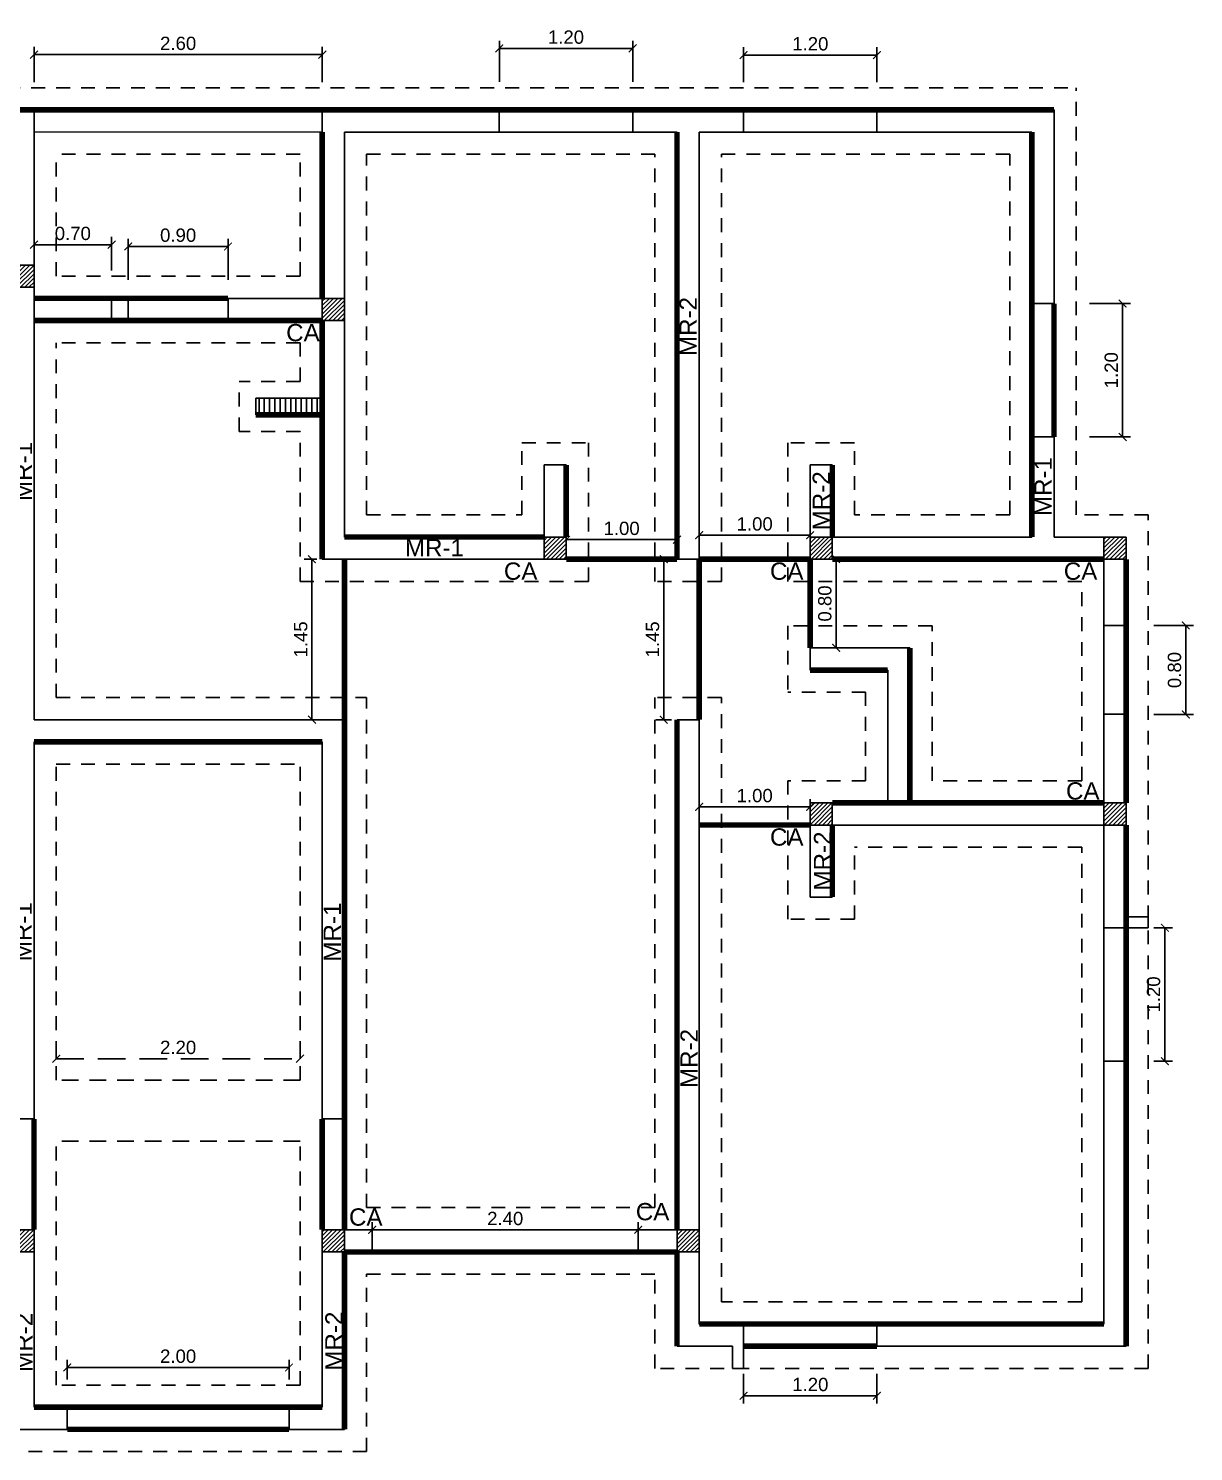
# Model space of a CAD drawing. Header units: feet. Extents: x 317 to 512, y -141 to 162.
# Drawn here: x 421.05 to 431.56, y 77.63 to 90.47 of the extents above; entities that cross this region are included whole.
import ezdxf

# ---------------------------------------------------------------- set-up
doc = ezdxf.new("R2010")
doc.units = ezdxf.units.FT
doc.header["$MEASUREMENT"] = 0
doc.linetypes.add('HIDDEN', pattern=[0.375, 0.25, -0.125])
for name, color, linetype in [('00-DINTEL0.2', 98, 'Continuous'), ('CIMIENTO', 3, 'HIDDEN'), ('columna', 9, 'Continuous'), ('MUROS', 7, 'Continuous'), ('PERT-VENT', 8, 'Continuous'), ('PISO', 8, 'Continuous'), ('relleno', 8, 'Continuous'), ('TEXTOS', 3, 'Continuous')]:
    doc.layers.add(name, color=color, linetype=linetype)
for name, color, linetype, lineweight in [('00-muro15', 210, 'Continuous', 5), ('00-muro20', 1, 'Continuous', 5), ('A-GENM', 8, 'Continuous', 9), ('closet', 8, 'Continuous', 5)]:
    doc.layers.add(name, color=color, linetype=linetype, lineweight=lineweight)
doc.styles.get("Standard").update_dxf_attribs({"font": 'arial.ttf'})
doc.dimstyles.new('KEILY', dxfattribs={"dimtxt": 0.12, "dimasz": 0.07, "dimexe": 0.07, "dimexo": 0.25, "dimgap": 0.04, "dimtad": 1, "dimzin": 1, "dimdsep": 46, "dimtxsty": 'Standard', "dimblk": 'ARCHTICK', "dimcen": 2.5, "dimclrd": 256, "dimclre": 256, "dimclrt": 7, "dimazin": 0, "dimtfac": 1, "dimtix": 1, "dimtmove": 2, "dimatfit": 1, "dimfxl": 0.35, "dimfxlon": 1, "dimtolj": 1, "dimtzin": 1, "dimarcsym": 0})

# ---------------------------------------------------------------- blocks, each defined once
blk = doc.blocks.new('A$C012446DC')
at = {"layer": 'PISO'}
h = blk.add_hatch(dxfattribs=at)
h.set_pattern_fill('ANSI31', color=256, scale=0.008571, angle=180)
h.set_pattern_definition([(225, (206536.064322, 1154820.960068), (0.0192434059784, -0.0192434059784), [])])
h.paths.add_polyline_path([(0, 0), (0.2, 0), (0.2, 0.2), (0, 0.2)])
at = {"layer": 'columna'}
blk.add_lwpolyline([(0.2, 0.2), (0, 0.2), (0, 0), (0.2, 0)], close=True, dxfattribs=at)
blk = doc.blocks.new('_ArchTick')
at = {"color": 0, "linetype": 'ByBlock', "const_width": 0.15}
blk.add_lwpolyline([(-0.5, -0.5), (0.5, 0.5)], dxfattribs=at)
blk = doc.blocks.new('*D408')
at = {"layer": 'CIMIENTO', "lineweight": -2, "transparency": 16777216}
for p, q in [((421.303, 81.174), (421.303, 81.244)), ((423.503, 81.174), (423.503, 81.244)), ((421.303, 81.174), (423.503, 81.174))]:
    blk.add_line(p, q, dxfattribs=at)
at = {"layer": 'DEFPOINTS', "color": 0, "transparency": 16777216}
for p in [(423.503, 81.174), (421.303, 80.981), (423.503, 80.981)]:
    blk.add_point(p, dxfattribs=at)
at = {"layer": 'CIMIENTO', "lineweight": -2, "transparency": 16777216, "xscale": 0.07, "yscale": 0.07, "zscale": 0.07, "rotation": 180}
blk.add_blockref('_ArchTick', (421.303, 81.174), dxfattribs=at)
at = {"layer": 'CIMIENTO', "lineweight": -2, "transparency": 16777216, "xscale": 0.07, "yscale": 0.07, "zscale": 0.07}
blk.add_blockref('_ArchTick', (423.503, 81.174), dxfattribs=at)
at = {"layer": 'CIMIENTO', "color": 7, "transparency": 16777216, "insert": (422.403, 81.275), "char_height": 0.12, "attachment_point": 5}
blk.add_mtext('\\A1;2.20', dxfattribs=at)
blk = doc.blocks.new('*D432')
at = {"layer": '00-DINTEL0.2', "lineweight": -2, "transparency": 16777216}
for p, q in [((420.83, 80.631), (420.46, 80.631)), ((420.53, 80.631), (420.53, 79.631)), ((420.83, 79.631), (420.46, 79.631))]:
    blk.add_line(p, q, dxfattribs=at)
at = {"layer": 'DEFPOINTS', "color": 0, "transparency": 16777216}
for p in [(421.103, 80.631), (420.53, 79.631), (421.103, 79.631)]:
    blk.add_point(p, dxfattribs=at)
at = {"layer": '00-DINTEL0.2', "lineweight": -2, "transparency": 16777216, "xscale": 0.07, "yscale": 0.07, "zscale": 0.07}
for p, rotation in [((420.53, 80.631), 90), ((420.53, 79.631), 270)]:
    blk.add_blockref('_ArchTick', p, dxfattribs=dict(at, rotation=rotation))
at = {"layer": '00-DINTEL0.2', "color": 7, "transparency": 16777216, "insert": (420.429, 80.131), "char_height": 0.12, "attachment_point": 5, "rotation": 90}
blk.add_mtext('\\A1;1.00', dxfattribs=at)
blk = doc.blocks.new('*D433')
at = {"layer": '00-DINTEL0.2', "lineweight": -2, "transparency": 16777216}
for p, q in [((430.622, 87.984), (430.992, 87.984)), ((430.922, 87.984), (430.922, 86.781)), ((430.622, 86.781), (430.992, 86.781))]:
    blk.add_line(p, q, dxfattribs=at)
at = {"layer": 'DEFPOINTS', "color": 0, "transparency": 16777216}
for p in [(430.303, 87.984), (430.303, 86.781), (430.922, 86.781)]:
    blk.add_point(p, dxfattribs=at)
at = {"layer": '00-DINTEL0.2', "lineweight": -2, "transparency": 16777216, "xscale": 0.07, "yscale": 0.07, "zscale": 0.07}
for p, rotation in [((430.922, 87.984), 90), ((430.922, 86.781), 270)]:
    blk.add_blockref('_ArchTick', p, dxfattribs=dict(at, rotation=rotation))
at = {"layer": '00-DINTEL0.2', "color": 7, "transparency": 16777216, "insert": (430.82, 87.383), "char_height": 0.12, "attachment_point": 5, "rotation": 90}
blk.add_mtext('\\A1;1.20', dxfattribs=at)
blk = doc.blocks.new('*D439')
at = {"lineweight": -2, "transparency": 16777216}
for p, q in [((421.103, 89.981), (421.103, 90.299)), ((421.103, 90.229), (423.703, 90.229)), ((423.703, 89.981), (423.703, 90.299))]:
    blk.add_line(p, q, dxfattribs=at)
at = {"layer": 'DEFPOINTS', "color": 0, "transparency": 16777216}
for p in [(423.703, 90.229), (421.103, 89.731), (423.703, 89.731)]:
    blk.add_point(p, dxfattribs=at)
at = {"lineweight": -2, "transparency": 16777216, "xscale": 0.07, "yscale": 0.07, "zscale": 0.07, "rotation": 180}
blk.add_blockref('_ArchTick', (421.103, 90.229), dxfattribs=at)
at = {"lineweight": -2, "transparency": 16777216, "xscale": 0.07, "yscale": 0.07, "zscale": 0.07}
blk.add_blockref('_ArchTick', (423.703, 90.229), dxfattribs=at)
at = {"color": 7, "transparency": 16777216, "insert": (422.403, 90.33), "char_height": 0.12, "attachment_point": 5}
blk.add_mtext('\\A1;2.60', dxfattribs=at)
blk = doc.blocks.new('*D442')
at = {"lineweight": -2, "transparency": 16777216}
for p, q in [((421.103, 88.281), (421.103, 88.585)), ((421.803, 88.281), (421.803, 88.585)), ((421.103, 88.515), (421.803, 88.515))]:
    blk.add_line(p, q, dxfattribs=at)
at = {"layer": 'DEFPOINTS', "color": 0, "transparency": 16777216}
for p in [(421.803, 88.515), (421.103, 88.031), (421.803, 88.031)]:
    blk.add_point(p, dxfattribs=at)
at = {"lineweight": -2, "transparency": 16777216, "xscale": 0.07, "yscale": 0.07, "zscale": 0.07, "rotation": 180}
blk.add_blockref('_ArchTick', (421.103, 88.515), dxfattribs=at)
at = {"lineweight": -2, "transparency": 16777216, "xscale": 0.07, "yscale": 0.07, "zscale": 0.07}
blk.add_blockref('_ArchTick', (421.803, 88.515), dxfattribs=at)
at = {"color": 7, "transparency": 16777216, "insert": (421.453, 88.616), "char_height": 0.12, "attachment_point": 5}
blk.add_mtext('\\A1;0.70', dxfattribs=at)
blk = doc.blocks.new('*D443')
at = {"lineweight": -2, "transparency": 16777216}
for p, q in [((421.953, 88.199), (421.953, 88.569)), ((422.853, 88.199), (422.853, 88.569)), ((421.953, 88.499), (422.853, 88.499))]:
    blk.add_line(p, q, dxfattribs=at)
at = {"layer": 'DEFPOINTS', "color": 0, "transparency": 16777216}
for p in [(422.853, 88.499), (421.953, 87.931), (422.853, 87.931)]:
    blk.add_point(p, dxfattribs=at)
at = {"lineweight": -2, "transparency": 16777216, "xscale": 0.07, "yscale": 0.07, "zscale": 0.07, "rotation": 180}
blk.add_blockref('_ArchTick', (421.953, 88.499), dxfattribs=at)
at = {"lineweight": -2, "transparency": 16777216, "xscale": 0.07, "yscale": 0.07, "zscale": 0.07}
blk.add_blockref('_ArchTick', (422.853, 88.499), dxfattribs=at)
at = {"color": 7, "transparency": 16777216, "insert": (422.403, 88.6), "char_height": 0.12, "attachment_point": 5}
blk.add_mtext('\\A1;0.90', dxfattribs=at)
blk = doc.blocks.new('*D444')
at = {"lineweight": -2, "transparency": 16777216}
for p, q in [((425.3, 89.985), (425.3, 90.355)), ((426.503, 89.985), (426.503, 90.355)), ((425.3, 90.285), (426.503, 90.285))]:
    blk.add_line(p, q, dxfattribs=at)
at = {"layer": 'DEFPOINTS', "color": 0, "transparency": 16777216}
for p in [(426.503, 90.285), (425.3, 89.731), (426.503, 89.731)]:
    blk.add_point(p, dxfattribs=at)
at = {"lineweight": -2, "transparency": 16777216, "xscale": 0.07, "yscale": 0.07, "zscale": 0.07, "rotation": 180}
blk.add_blockref('_ArchTick', (425.3, 90.285), dxfattribs=at)
at = {"lineweight": -2, "transparency": 16777216, "xscale": 0.07, "yscale": 0.07, "zscale": 0.07}
blk.add_blockref('_ArchTick', (426.503, 90.285), dxfattribs=at)
at = {"color": 7, "transparency": 16777216, "insert": (425.901, 90.386), "char_height": 0.12, "attachment_point": 5}
blk.add_mtext('\\A1;1.20', dxfattribs=at)
blk = doc.blocks.new('*D445')
at = {"lineweight": -2, "transparency": 16777216}
for p, q in [((427.503, 89.981), (427.503, 90.295)), ((427.503, 90.225), (428.706, 90.225)), ((428.706, 89.981), (428.706, 90.295))]:
    blk.add_line(p, q, dxfattribs=at)
at = {"layer": 'DEFPOINTS', "color": 0, "transparency": 16777216}
for p in [(428.706, 90.225), (427.503, 89.731), (428.706, 89.731)]:
    blk.add_point(p, dxfattribs=at)
at = {"lineweight": -2, "transparency": 16777216, "xscale": 0.07, "yscale": 0.07, "zscale": 0.07, "rotation": 180}
blk.add_blockref('_ArchTick', (427.503, 90.225), dxfattribs=at)
at = {"lineweight": -2, "transparency": 16777216, "xscale": 0.07, "yscale": 0.07, "zscale": 0.07}
blk.add_blockref('_ArchTick', (428.706, 90.225), dxfattribs=at)
at = {"color": 7, "transparency": 16777216, "insert": (428.105, 90.326), "char_height": 0.12, "attachment_point": 5}
blk.add_mtext('\\A1;1.20', dxfattribs=at)
blk = doc.blocks.new('*D449')
at = {"lineweight": -2, "transparency": 16777216}
for p, q in [((421.403, 78.281), (421.403, 78.459)), ((423.403, 78.281), (423.403, 78.459)), ((421.403, 78.389), (423.403, 78.389))]:
    blk.add_line(p, q, dxfattribs=at)
at = {"layer": 'DEFPOINTS', "color": 0, "transparency": 16777216}
for p in [(423.403, 78.389), (421.403, 78.031), (423.403, 78.031)]:
    blk.add_point(p, dxfattribs=at)
at = {"lineweight": -2, "transparency": 16777216, "xscale": 0.07, "yscale": 0.07, "zscale": 0.07, "rotation": 180}
blk.add_blockref('_ArchTick', (421.403, 78.389), dxfattribs=at)
at = {"lineweight": -2, "transparency": 16777216, "xscale": 0.07, "yscale": 0.07, "zscale": 0.07}
blk.add_blockref('_ArchTick', (423.403, 78.389), dxfattribs=at)
at = {"color": 7, "transparency": 16777216, "insert": (422.403, 78.49), "char_height": 0.12, "attachment_point": 5}
blk.add_mtext('\\A1;2.00', dxfattribs=at)
blk = doc.blocks.new('*D450')
at = {"lineweight": -2, "transparency": 16777216}
for p, q in [((424.153, 79.631), (424.153, 79.701)), ((426.553, 79.631), (426.553, 79.701)), ((424.153, 79.631), (426.553, 79.631))]:
    blk.add_line(p, q, dxfattribs=at)
at = {"layer": 'DEFPOINTS', "color": 0, "transparency": 16777216}
for p in [(424.153, 79.631), (426.553, 79.631), (426.553, 79.631)]:
    blk.add_point(p, dxfattribs=at)
at = {"lineweight": -2, "transparency": 16777216, "xscale": 0.07, "yscale": 0.07, "zscale": 0.07, "rotation": 180}
blk.add_blockref('_ArchTick', (424.153, 79.631), dxfattribs=at)
at = {"lineweight": -2, "transparency": 16777216, "xscale": 0.07, "yscale": 0.07, "zscale": 0.07}
blk.add_blockref('_ArchTick', (426.553, 79.631), dxfattribs=at)
at = {"color": 7, "transparency": 16777216, "insert": (425.353, 79.732), "char_height": 0.12, "attachment_point": 5}
blk.add_mtext('\\A1;2.40', dxfattribs=at)
blk = doc.blocks.new('*D451')
at = {"lineweight": -2, "transparency": 16777216}
for p, q in [((431.203, 85.081), (431.561, 85.081)), ((431.491, 85.081), (431.491, 84.278)), ((431.203, 84.278), (431.561, 84.278))]:
    blk.add_line(p, q, dxfattribs=at)
at = {"layer": 'DEFPOINTS', "color": 0, "transparency": 16777216}
for p in [(430.953, 85.081), (430.953, 84.278), (431.491, 84.278)]:
    blk.add_point(p, dxfattribs=at)
at = {"lineweight": -2, "transparency": 16777216, "xscale": 0.07, "yscale": 0.07, "zscale": 0.07}
for p, rotation in [((431.491, 85.081), 90), ((431.491, 84.278), 270)]:
    blk.add_blockref('_ArchTick', p, dxfattribs=dict(at, rotation=rotation))
at = {"color": 7, "transparency": 16777216, "insert": (431.39, 84.679), "char_height": 0.12, "attachment_point": 5, "rotation": 90}
blk.add_mtext('\\A1;0.80', dxfattribs=at)
blk = doc.blocks.new('*D452')
at = {"lineweight": -2, "transparency": 16777216}
for p, q in [((431.203, 82.355), (431.373, 82.355)), ((431.303, 82.355), (431.303, 81.151)), ((431.203, 81.151), (431.373, 81.151))]:
    blk.add_line(p, q, dxfattribs=at)
at = {"layer": 'DEFPOINTS', "color": 0, "transparency": 16777216}
for p in [(430.953, 82.355), (430.953, 81.151), (431.303, 81.151)]:
    blk.add_point(p, dxfattribs=at)
at = {"lineweight": -2, "transparency": 16777216, "xscale": 0.07, "yscale": 0.07, "zscale": 0.07}
for p, rotation in [((431.303, 82.355), 90), ((431.303, 81.151), 270)]:
    blk.add_blockref('_ArchTick', p, dxfattribs=dict(at, rotation=rotation))
at = {"color": 7, "transparency": 16777216, "insert": (431.201, 81.753), "char_height": 0.12, "attachment_point": 5, "rotation": 90}
blk.add_mtext('\\A1;1.20', dxfattribs=at)
blk = doc.blocks.new('*D453')
at = {"lineweight": -2, "transparency": 16777216}
for p, q in [((427.503, 78.331), (427.503, 78.064)), ((428.706, 78.331), (428.706, 78.064)), ((427.503, 78.134), (428.706, 78.134))]:
    blk.add_line(p, q, dxfattribs=at)
at = {"layer": 'DEFPOINTS', "color": 0, "transparency": 16777216}
for p in [(427.503, 78.581), (428.706, 78.581), (428.706, 78.134)]:
    blk.add_point(p, dxfattribs=at)
at = {"lineweight": -2, "transparency": 16777216, "xscale": 0.07, "yscale": 0.07, "zscale": 0.07, "rotation": 180}
blk.add_blockref('_ArchTick', (427.503, 78.134), dxfattribs=at)
at = {"lineweight": -2, "transparency": 16777216, "xscale": 0.07, "yscale": 0.07, "zscale": 0.07}
blk.add_blockref('_ArchTick', (428.706, 78.134), dxfattribs=at)
at = {"color": 7, "transparency": 16777216, "insert": (428.105, 78.235), "char_height": 0.12, "attachment_point": 5}
blk.add_mtext('\\A1;1.20', dxfattribs=at)
blk = doc.blocks.new('*D454')
at = {"lineweight": -2, "transparency": 16777216}
for p, q in [((425.903, 85.855), (425.903, 85.925)), ((426.903, 85.855), (426.903, 85.925)), ((425.903, 85.855), (426.903, 85.855))]:
    blk.add_line(p, q, dxfattribs=at)
at = {"layer": 'DEFPOINTS', "color": 0, "transparency": 16777216}
for p in [(426.903, 85.855), (425.903, 85.679), (426.903, 85.679)]:
    blk.add_point(p, dxfattribs=at)
at = {"lineweight": -2, "transparency": 16777216, "xscale": 0.07, "yscale": 0.07, "zscale": 0.07, "rotation": 180}
blk.add_blockref('_ArchTick', (425.903, 85.855), dxfattribs=at)
at = {"lineweight": -2, "transparency": 16777216, "xscale": 0.07, "yscale": 0.07, "zscale": 0.07}
blk.add_blockref('_ArchTick', (426.903, 85.855), dxfattribs=at)
at = {"color": 7, "transparency": 16777216, "insert": (426.403, 85.956), "char_height": 0.12, "attachment_point": 5}
blk.add_mtext('\\A1;1.00', dxfattribs=at)
blk = doc.blocks.new('*D455')
at = {"lineweight": -2, "transparency": 16777216}
for p, q in [((427.103, 85.895), (427.103, 85.965)), ((427.103, 85.895), (428.103, 85.895)), ((428.103, 85.895), (428.103, 85.965))]:
    blk.add_line(p, q, dxfattribs=at)
at = {"layer": 'DEFPOINTS', "color": 0, "transparency": 16777216}
for p in [(428.103, 85.895), (427.103, 85.679), (428.103, 85.679)]:
    blk.add_point(p, dxfattribs=at)
at = {"lineweight": -2, "transparency": 16777216, "xscale": 0.07, "yscale": 0.07, "zscale": 0.07, "rotation": 180}
blk.add_blockref('_ArchTick', (427.103, 85.895), dxfattribs=at)
at = {"lineweight": -2, "transparency": 16777216, "xscale": 0.07, "yscale": 0.07, "zscale": 0.07}
blk.add_blockref('_ArchTick', (428.103, 85.895), dxfattribs=at)
at = {"color": 7, "transparency": 16777216, "insert": (427.603, 85.996), "char_height": 0.12, "attachment_point": 5}
blk.add_mtext('\\A1;1.00', dxfattribs=at)
blk = doc.blocks.new('*D456')
at = {"lineweight": -2, "transparency": 16777216}
for p, q in [((428.337, 85.679), (428.407, 85.679)), ((428.337, 85.679), (428.337, 84.879)), ((428.337, 84.879), (428.407, 84.879))]:
    blk.add_line(p, q, dxfattribs=at)
at = {"layer": 'DEFPOINTS', "color": 0, "transparency": 16777216}
for p in [(428.103, 85.679), (428.103, 84.879), (428.337, 84.879)]:
    blk.add_point(p, dxfattribs=at)
at = {"lineweight": -2, "transparency": 16777216, "xscale": 0.07, "yscale": 0.07, "zscale": 0.07}
for p, rotation in [((428.337, 85.679), 90), ((428.337, 84.879), 270)]:
    blk.add_blockref('_ArchTick', p, dxfattribs=dict(at, rotation=rotation))
at = {"color": 7, "transparency": 16777216, "insert": (428.236, 85.279), "char_height": 0.12, "attachment_point": 5, "rotation": 90}
blk.add_mtext('\\A1;0.80', dxfattribs=at)
blk = doc.blocks.new('*D457')
at = {"lineweight": -2, "transparency": 16777216}
for p, q in [((426.853, 85.679), (426.713, 85.679)), ((426.783, 85.679), (426.783, 84.231)), ((426.853, 84.231), (426.713, 84.231))]:
    blk.add_line(p, q, dxfattribs=at)
at = {"layer": 'DEFPOINTS', "color": 0, "transparency": 16777216}
for p in [(427.103, 85.679), (426.783, 84.231), (427.103, 84.231)]:
    blk.add_point(p, dxfattribs=at)
at = {"lineweight": -2, "transparency": 16777216, "xscale": 0.07, "yscale": 0.07, "zscale": 0.07}
for p, rotation in [((426.783, 85.679), 90), ((426.783, 84.231), 270)]:
    blk.add_blockref('_ArchTick', p, dxfattribs=dict(at, rotation=rotation))
at = {"color": 7, "transparency": 16777216, "insert": (426.682, 84.955), "char_height": 0.12, "attachment_point": 5, "rotation": 90}
blk.add_mtext('\\A1;1.45', dxfattribs=at)
blk = doc.blocks.new('*D458')
at = {"lineweight": -2, "transparency": 16777216}
for p, q in [((427.103, 83.445), (427.103, 83.515)), ((427.103, 83.445), (428.103, 83.445)), ((428.103, 83.445), (428.103, 83.515))]:
    blk.add_line(p, q, dxfattribs=at)
at = {"layer": 'DEFPOINTS', "color": 0, "transparency": 16777216}
for p in [(428.103, 83.445), (427.103, 83.281), (428.103, 83.281)]:
    blk.add_point(p, dxfattribs=at)
at = {"lineweight": -2, "transparency": 16777216, "xscale": 0.07, "yscale": 0.07, "zscale": 0.07, "rotation": 180}
blk.add_blockref('_ArchTick', (427.103, 83.445), dxfattribs=at)
at = {"lineweight": -2, "transparency": 16777216, "xscale": 0.07, "yscale": 0.07, "zscale": 0.07}
blk.add_blockref('_ArchTick', (428.103, 83.445), dxfattribs=at)
at = {"color": 7, "transparency": 16777216, "insert": (427.603, 83.546), "char_height": 0.12, "attachment_point": 5}
blk.add_mtext('\\A1;1.00', dxfattribs=at)
blk = doc.blocks.new('*D459')
at = {"lineweight": -2, "transparency": 16777216}
for p, q in [((423.653, 85.679), (423.54, 85.679)), ((423.61, 84.231), (423.61, 85.679)), ((423.653, 84.231), (423.54, 84.231))]:
    blk.add_line(p, q, dxfattribs=at)
at = {"layer": 'DEFPOINTS', "color": 0, "transparency": 16777216}
for p in [(423.61, 85.679), (423.903, 85.679), (423.903, 84.231)]:
    blk.add_point(p, dxfattribs=at)
at = {"lineweight": -2, "transparency": 16777216, "xscale": 0.07, "yscale": 0.07, "zscale": 0.07}
for p, rotation in [((423.61, 85.679), 90), ((423.61, 84.231), 270)]:
    blk.add_blockref('_ArchTick', p, dxfattribs=dict(at, rotation=rotation))
at = {"color": 7, "transparency": 16777216, "insert": (423.509, 84.955), "char_height": 0.12, "attachment_point": 5, "rotation": 90}
blk.add_mtext('\\A1;1.45', dxfattribs=at)

msp = doc.modelspace()

# ---------------------------------------------------------------- hatches: boundary and pattern name
at = {"layer": 'relleno'}
h = msp.add_hatch(dxfattribs=at)
h.set_pattern_fill('ANSI31', color=256, scale=0.015, angle=45, style=0)
h.set_pattern_definition([(90, (-1348.565074, -433.61205), (-0.047625, 1e-17), [])])
h.paths.add_polyline_path([(423.69636, 87.13102), (423.10293, 87.13102), (423.10293, 86.98102), (423.69636, 86.98102)])

# ---------------------------------------------------------------- linework, layer by layer
at = {"layer": '00-DINTEL0.2', "const_width": 0.05}
for points in [[(421.10293, 89.73096), (423.70293, 89.73096)], [(425.29973, 89.73096), (426.50293, 89.73096)], [(427.50293, 89.73096), (428.70614, 89.73096)], [(421.10293, 88.03096), (422.85293, 88.03096)], [(430.30298, 87.98417), (430.30298, 86.78096)], [(423.90293, 85.67862), (423.90293, 84.23096)], [(426.90293, 85.67862), (425.90293, 85.67862)], [(427.10293, 85.67862), (428.10293, 85.67862)], [(427.10293, 85.67862), (427.10293, 84.23096)], [(428.10293, 84.87862), (428.10293, 85.67862)], [(430.95293, 85.08096), (430.95293, 84.27776)], [(427.10293, 83.28096), (428.10293, 83.28096)], [(430.95293, 82.35451), (430.95293, 81.15131)], [(421.10293, 80.63096), (421.10293, 79.63096)], [(423.70293, 80.63096), (423.70293, 79.63096)], [(427.50293, 78.58096), (428.70614, 78.58096)], [(421.40293, 77.83096), (423.40293, 77.83096)]]:
    msp.add_lwpolyline(points, dxfattribs=at)
at = {"layer": '00-muro15', "const_width": 0.05}
msp.add_lwpolyline([(423.10293, 86.98102), (423.70293, 86.98102)], dxfattribs=at)
at = {"layer": '00-muro20'}
msp.add_lwpolyline([(430.30298, 89.73096, 0.05, 0.05, 0), (417.90293, 89.73096, 0.05, 0.05, 0)], format="xyseb", dxfattribs=at)
at = {"layer": '00-muro20', "const_width": 0.05}
for points in [[(423.70293, 88.03096), (423.70293, 89.53096)], [(426.90293, 85.67862), (426.90293, 89.53096)], [(430.10298, 89.53096), (430.10298, 85.87862)], [(421.10293, 87.83096), (423.70293, 87.83096)], [(423.70293, 85.67862), (423.70293, 87.83096)], [(425.90293, 85.87862), (425.90293, 86.52862)], [(428.30293, 85.87862), (428.30293, 86.52862)], [(425.70293, 85.87862), (423.90293, 85.87862)], [(428.30293, 85.67862), (430.75293, 85.67862)], [(430.95293, 85.67862), (430.95293, 83.48096)], [(429.00293, 83.48096), (429.00293, 84.87862)], [(428.80293, 84.67862), (428.10293, 84.67862)], [(423.90293, 84.23096), (423.90293, 79.63096)], [(426.90293, 84.23096), (426.90293, 79.63096)], [(421.10293, 84.03096), (423.70293, 84.03096)], [(428.30293, 83.48096), (430.75293, 83.48096)], [(428.30293, 82.63096), (428.30293, 83.28096)], [(430.95293, 83.28096), (430.95293, 78.58096)], [(423.90293, 79.43096), (426.90293, 79.43096)], [(423.90293, 79.43096), (423.90293, 77.83096)], [(426.90293, 79.43096), (426.90293, 78.58096)], [(427.10293, 78.78096), (430.75293, 78.78096)], [(421.10293, 78.03096), (423.70293, 78.03096)]]:
    msp.add_lwpolyline(points, dxfattribs=at)
at = {"layer": 'A-GENM'}
for p, q in [((423.70293, 89.73096), (421.10293, 89.73096)), ((423.70293, 89.53096), (421.10293, 89.53096))]:
    msp.add_line(p, q, dxfattribs=at)
at = {"layer": 'CIMIENTO', "ltscale": 0.5}
for p, q in [((413.65293, 89.93096), (430.50298, 89.93096)), ((430.50298, 86.07862), (430.50298, 89.93096)), ((423.50293, 89.33096), (421.30293, 89.33096)), ((421.30293, 88.23096), (421.30293, 89.33096)), ((423.50293, 88.23096), (423.50293, 89.33096)), ((424.10293, 86.07862), (424.10293, 89.33096)), ((424.10293, 89.33096), (426.70293, 89.33096)), ((426.70293, 85.47862), (426.70293, 89.33096)), ((427.30293, 85.47862), (427.30293, 89.33096)), ((429.90298, 89.33096), (427.30293, 89.33096)), ((429.90298, 86.07862), (429.90298, 89.33096)), ((423.50293, 88.23096), (421.30293, 88.23096)), ((421.30293, 84.43096), (421.30293, 87.63096)), ((423.50293, 87.63096), (421.30293, 87.63096)), ((423.50293, 87.28102), (423.50293, 87.63096)), ((423.50293, 87.28102), (422.95293, 87.28102)), ((422.95293, 86.83102), (422.95293, 87.28102)), ((423.50293, 86.83102), (422.95293, 86.83102)), ((423.50293, 85.47862), (423.50293, 86.83102)), ((425.50293, 86.07862), (425.50293, 86.72862)), ((425.50293, 86.72862), (426.10293, 86.72862)), ((426.10293, 85.47862), (426.10293, 86.72862)), ((427.90293, 85.47862), (427.90293, 86.72862)), ((428.50293, 86.72862), (427.90293, 86.72862)), ((428.50293, 86.07862), (428.50293, 86.72862)), ((424.10293, 86.07862), (425.50293, 86.07862)), ((429.90298, 86.07862), (428.50293, 86.07862)), ((431.15293, 86.07862), (430.50298, 86.07862)), ((431.15293, 78.38096), (431.15293, 86.07862)), ((423.50293, 85.47862), (426.10293, 85.47862)), ((427.30293, 85.47862), (426.70293, 85.47862)), ((430.55292, 85.47862), (427.90293, 85.47862)), ((430.55293, 83.68096), (430.55292, 85.47862)), ((429.20293, 85.07862), (427.90293, 85.07862)), ((427.90293, 85.07862), (427.90293, 84.47862)), ((429.20293, 83.68096), (429.20293, 85.07862)), ((428.60293, 84.47862), (427.90293, 84.47862)), ((428.60293, 83.68096), (428.60293, 84.47862)), ((421.30293, 84.43096), (424.10293, 84.43096)), ((424.10293, 79.83096), (424.10293, 84.43096)), ((426.70293, 79.83096), (426.70293, 84.43096)), ((427.30293, 84.43096), (426.70293, 84.43096)), ((427.30293, 78.98096), (427.30293, 84.43096)), ((421.30293, 83.83096), (423.50293, 83.83096)), ((421.30293, 80.98096), (421.30293, 83.83096)), ((423.50293, 80.98096), (423.50293, 83.83096)), ((428.60293, 83.68096), (427.90293, 83.68096)), ((427.90293, 82.43096), (427.90293, 83.68096)), ((430.55293, 83.68096), (429.20293, 83.68096)), ((430.55293, 83.08096), (428.50293, 83.08096)), ((428.50293, 82.43096), (428.50293, 83.08096)), ((430.55293, 78.98096), (430.55293, 83.08096)), ((428.50293, 82.43096), (427.90293, 82.43096)), ((421.30293, 78.23096), (421.30293, 80.43096)), ((423.50293, 78.23096), (423.50293, 80.43096)), ((426.70293, 79.83096), (424.10293, 79.83096)), ((426.70293, 79.23096), (424.10293, 79.23096)), ((424.10293, 77.63096), (424.10293, 79.23096)), ((426.70293, 78.38096), (426.70293, 79.23096)), ((430.55293, 78.98096), (427.30293, 78.98096)), ((431.15293, 78.38096), (426.70293, 78.38096)), ((423.50293, 78.23096), (421.30293, 78.23096)), ((424.10293, 77.63096), (420.70293, 77.63096))]:
    msp.add_line(p, q, dxfattribs=at)
at = {"layer": 'CIMIENTO', "ltscale": 0.6}
for p, q in [((423.50293, 80.98096), (421.30293, 80.98096)), ((423.50293, 80.43096), (421.30293, 80.43096))]:
    msp.add_line(p, q, dxfattribs=at)
at = {"layer": 'closet'}
for p, q in [((421.95293, 88.03096), (422.85293, 88.03096)), ((421.10293, 80.63096), (421.10293, 79.63096)), ((423.70293, 80.63096), (423.70293, 79.63096)), ((421.40293, 77.83096), (423.40293, 77.83096))]:
    msp.add_line(p, q, dxfattribs=at)
at = {"layer": 'MUROS'}
for p, q in [((420.90293, 89.73096), (421.10293, 89.73096)), ((421.10293, 84.23096), (421.10293, 89.73096)), ((425.29973, 89.73096), (423.70293, 89.73096)), ((423.70293, 88.03096), (423.70293, 89.73096)), ((427.50293, 89.73096), (426.50293, 89.73096)), ((430.30298, 89.73096), (428.70614, 89.73096)), ((430.30298, 87.98417), (430.30298, 89.73096)), ((423.90293, 85.87862), (423.90293, 89.53096)), ((423.90293, 89.53096), (425.29973, 89.53096)), ((426.50293, 89.53096), (426.90293, 89.53096)), ((426.90293, 85.67862), (426.90293, 89.53096)), ((427.10293, 85.67862), (427.10293, 89.53096)), ((427.50293, 89.53096), (427.10293, 89.53096)), ((430.10298, 89.53096), (428.70614, 89.53096)), ((430.10298, 87.98417), (430.10298, 89.53096)), ((421.80293, 87.83096), (421.80293, 88.03096)), ((421.95293, 88.03096), (421.80293, 88.03096)), ((421.95293, 87.83096), (421.95293, 88.03096)), ((423.70293, 88.03096), (422.85293, 88.03096)), ((422.85293, 87.83096), (422.85293, 88.03096)), ((421.95293, 87.83096), (421.80293, 87.83096)), ((423.70293, 87.83096), (422.85293, 87.83096)), ((423.70293, 87.13102), (423.70293, 87.83096)), ((423.70293, 87.13102), (423.10293, 87.13102)), ((423.10293, 86.98102), (423.10293, 87.13102)), ((423.70293, 86.98102), (423.10293, 86.98102)), ((423.70293, 85.67862), (423.70293, 86.98102)), ((430.10298, 85.87862), (430.10298, 86.78096)), ((430.30298, 85.87862), (430.30298, 86.78096)), ((425.70293, 85.87862), (425.70293, 86.52862)), ((425.70293, 86.52862), (425.90293, 86.52862)), ((425.90293, 85.67862), (425.90293, 86.52862)), ((428.10293, 85.67862), (428.10293, 86.52862)), ((428.30293, 86.52862), (428.10293, 86.52862)), ((428.30293, 85.87862), (428.30293, 86.52862)), ((423.90293, 85.87862), (425.70293, 85.87862)), ((430.10298, 85.87862), (428.30293, 85.87862)), ((430.95293, 85.87862), (430.30298, 85.87862)), ((430.95293, 85.08096), (430.95293, 85.87862)), ((423.70293, 85.67862), (425.90293, 85.67862)), ((427.10293, 85.67862), (426.90293, 85.67862)), ((430.75293, 85.67862), (428.10293, 85.67862)), ((430.75293, 85.08096), (430.75293, 85.67862)), ((429.00293, 84.87862), (428.10293, 84.87862)), ((428.10293, 84.87862), (428.10293, 84.67862)), ((429.00293, 83.48096), (429.00293, 84.87862)), ((428.80293, 84.67862), (428.10293, 84.67862)), ((428.80293, 83.48096), (428.80293, 84.67862)), ((421.10293, 84.23096), (423.90293, 84.23096)), ((423.90293, 80.63096), (423.90293, 84.23096)), ((426.90293, 79.63096), (426.90293, 84.23096)), ((427.10293, 84.23096), (426.90293, 84.23096)), ((427.10293, 78.78096), (427.10293, 84.23096)), ((430.75293, 83.48096), (430.75293, 84.28096)), ((430.95293, 82.45451), (430.95293, 84.28096)), ((421.10293, 80.63096), (421.10293, 84.03096)), ((421.10293, 80.63096), (421.10293, 84.03096)), ((421.10293, 84.03096), (423.70293, 84.03096)), ((423.70293, 80.63096), (423.70293, 84.03096)), ((428.10293, 82.63096), (428.10293, 83.48096)), ((428.80293, 83.48096), (428.10293, 83.48096)), ((430.75293, 83.48096), (429.00293, 83.48096)), ((428.30293, 82.63096), (428.30293, 83.28096)), ((430.75293, 83.28096), (428.30293, 83.28096)), ((430.75293, 82.35451), (430.75293, 83.28096)), ((428.30293, 82.63096), (428.10293, 82.63096)), ((431.15293, 82.35451), (431.15293, 82.45451)), ((430.75293, 78.78096), (430.75293, 81.15131)), ((430.95293, 78.58096), (430.95293, 81.15131)), ((421.10293, 80.63096), (420.90293, 80.63096)), ((423.70293, 80.63096), (423.90293, 80.63096)), ((420.65293, 79.63096), (421.10293, 79.63096)), ((421.10293, 78.03096), (421.10293, 79.63096)), ((424.15293, 79.63096), (423.70293, 79.63096)), ((423.70293, 78.03096), (423.70293, 79.63096)), ((424.15293, 79.63096), (424.15293, 79.43096)), ((426.90293, 79.63096), (426.55293, 79.63096)), ((426.55293, 79.63096), (426.55293, 79.43096)), ((424.15293, 79.43096), (423.90293, 79.43096)), ((423.90293, 77.83096), (423.90293, 79.43096)), ((426.90293, 79.43096), (426.55293, 79.43096)), ((426.90293, 78.58096), (426.90293, 79.43096)), ((427.50293, 78.78096), (427.10293, 78.78096)), ((430.75293, 78.78096), (428.70614, 78.78096)), ((427.40293, 78.58096), (426.90293, 78.58096)), ((430.95293, 78.58096), (428.70614, 78.58096)), ((427.50293, 78.38096), (427.40293, 78.38096)), ((421.10293, 78.03096), (421.40293, 78.03096)), ((421.40293, 78.03096), (421.40293, 77.83096)), ((423.70293, 78.03096), (423.40293, 78.03096)), ((423.40293, 78.03096), (423.40293, 77.83096)), ((420.90293, 77.83096), (421.40293, 77.83096)), ((423.90293, 77.83096), (423.40293, 77.83096))]:
    msp.add_line(p, q, dxfattribs=at)
at = {"layer": 'MUROS', "extrusion": (-6.28888e-16, -1.94037e-15, -1)}
for p, q in [((425.29973, 89.53096), (425.29973, 89.73096)), ((426.50293, 89.73096), (426.50293, 89.53096))]:
    msp.add_line(p, q, dxfattribs=at)
at = {"layer": 'MUROS', "extrusion": (6.10446e-16, -1.94037e-15, -1)}
for p, q in [((427.50293, 89.73096), (427.50293, 89.53096)), ((428.70614, 89.53096), (428.70614, 89.73096))]:
    msp.add_line(p, q, dxfattribs=at)
at = {"layer": 'MUROS', "extrusion": (-5.65398e-18, -1.31713e-15, -1)}
for p, q in [((430.30298, 87.98417), (430.10298, 87.98417)), ((430.10298, 86.78096), (430.30298, 86.78096)), ((430.95293, 85.08096), (430.75293, 85.08096)), ((430.75293, 84.28096), (430.95293, 84.28096)), ((430.75293, 81.15131), (430.95293, 81.15131))]:
    msp.add_line(p, q, dxfattribs=at)
at = {"layer": 'MUROS', "extrusion": (1.27878e-17, -1.31713e-15, -1)}
for p, q in [((431.15293, 82.45451), (430.95293, 82.45451)), ((431.15293, 82.35451), (430.75293, 82.35451))]:
    msp.add_line(p, q, dxfattribs=at)
at = {"layer": 'MUROS', "extrusion": (6.10446e-16, -1.93323e-15, -1)}
for p, q in [((427.50293, 78.58096), (427.50293, 78.78096)), ((428.70614, 78.78096), (428.70614, 78.58096))]:
    msp.add_line(p, q, dxfattribs=at)
at = {"layer": 'MUROS', "extrusion": (6.28888e-16, -1.93323e-15, -1)}
for p, q in [((427.50293, 78.38096), (427.50293, 78.78096)), ((428.70614, 78.78096), (428.70614, 78.58096)), ((428.70614, 78.78096), (428.70614, 78.58096)), ((427.40293, 78.38096), (427.40293, 78.58096))]:
    msp.add_line(p, q, dxfattribs=at)
at = {"layer": 'PERT-VENT', "extrusion": (-1.31713e-15, 1.27878e-17, -1)}
for p, q in [((425.29973, 89.73096), (426.50293, 89.73096)), ((427.50293, 89.73096), (428.70614, 89.73096)), ((425.29973, 89.53096), (426.50293, 89.53096)), ((427.50293, 89.53096), (428.70614, 89.53096))]:
    msp.add_line(p, q, dxfattribs=at)
at = {"layer": 'PERT-VENT', "lineweight": 15}
for p, q in [((421.80293, 88.03096), (421.10293, 88.03096)), ((421.80293, 87.83096), (421.10293, 87.83096))]:
    msp.add_line(p, q, dxfattribs=at)
at = {"layer": 'PERT-VENT', "extrusion": (1.27878e-17, 1.31713e-15, -1)}
for p, q in [((430.10298, 87.98417), (430.10298, 86.78096)), ((430.30298, 87.98417), (430.30298, 86.78096))]:
    msp.add_line(p, q, dxfattribs=at)
at = {"layer": 'PERT-VENT', "extrusion": (-1.27878e-17, -1.31713e-15, -1)}
for p, q in [((430.75293, 84.27776), (430.75293, 85.08096)), ((430.95293, 84.27776), (430.95293, 85.08096))]:
    msp.add_line(p, q, dxfattribs=at)
at = {"layer": 'PERT-VENT', "extrusion": (-1.27878e-17, 1.31713e-15, -1)}
for p, q in [((430.75293, 82.35451), (430.75293, 81.15131)), ((430.95293, 82.35451), (430.95293, 81.15131))]:
    msp.add_line(p, q, dxfattribs=at)
at = {"layer": 'PERT-VENT', "extrusion": (1.31713e-15, 1.27878e-17, -1)}
for p, q in [((428.70614, 78.78096), (427.50293, 78.78096)), ((428.70614, 78.58096), (427.50293, 78.58096))]:
    msp.add_line(p, q, dxfattribs=at)

# ---------------------------------------------------------------- block references
for p in [(420.90292, 88.13096), (423.70292, 87.83096), (425.70292, 85.67862), (428.10292, 85.67862), (430.75292, 85.67862), (428.10292, 83.28096), (430.75292, 83.28096), (420.90292, 79.43096), (423.70292, 79.43096), (426.90292, 79.43096)]:
    msp.add_blockref('A$C012446DC', p)

# ---------------------------------------------------------------- texts
at = {"layer": 'TEXTOS', "linetype": 'Continuous', "ltscale": 0.9}
for s, p in [('MR-2', (427.08111, 87.51076)), ('MR-1', (421.08627, 86.20318)), ('MR-1', (430.28225, 86.06736)), ('MR-2', (428.28174, 85.93877)), ('MR-2', (428.29335, 82.69036)), ('MR-1', (421.08252, 82.05252)), ('MR-1', (423.87109, 82.04927)), ('MR-2', (427.0896, 80.90928)), ('MR-2', (421.08995, 78.34956)), ('MR-2', (423.88603, 78.36039))]:
    msp.add_text(s, height=0.156, rotation=90, dxfattribs=at).set_placement(p)
for s, p in [('CA', (423.3773, 87.64393)), ('MR-1', (424.44803, 85.70438)), ('CA', (425.34111, 85.49304)), ('CA', (427.74111, 85.49304)), ('CA', (430.39111, 85.49304)), ('CA', (430.41097, 83.51049)), ('CA', (427.74111, 83.09538)), ('CA', (426.53102, 79.71655)), ('CA', (423.94399, 79.66813))]:
    msp.add_text(s, height=0.156, dxfattribs=at).set_placement(p)

# ---------------------------------------------------------------- dimensions: what is measured, and where the dimension line sits
for p1, p2, distance, picture, middle in [((421.10293, 89.73096), (423.70293, 89.73096), 0.49792, '*D439', (422.40293, 90.33015)), ((425.29973, 89.73096), (426.50293, 89.73096), 0.55415, '*D444', (425.90133, 90.38638)), ((427.50293, 89.73096), (428.70614, 89.73096), 0.49403, '*D445', (428.10453, 90.32626)), ((421.10293, 88.03096), (421.80293, 88.03096), 0.48413, '*D442', (421.45293, 88.61636)), ((421.95293, 87.93096), (422.85293, 87.93096), 0.56802, '*D443', (422.40293, 88.60026)), ((425.90293, 85.67862), (426.90293, 85.67862), 0.17643, '*D454', (426.40293, 85.95632)), ((427.10293, 85.67862), (428.10293, 85.67862), 0.21649, '*D455', (427.60293, 85.99639)), ((423.90293, 84.23096), (423.90293, 85.67862), 0.29314, '*D459', (423.50852, 84.95479)), ((427.10293, 85.67862), (427.10293, 84.23096), -0.31956, '*D457', (426.68211, 84.95479)), ((428.10293, 85.67862), (428.10293, 84.87862), 0.23416, '*D456', (428.23583, 85.27862)), ((430.95293, 85.08096), (430.95293, 84.27776), 0.53846, '*D451', (431.39012, 84.67936)), ((427.10293, 83.28096), (428.10293, 83.28096), 0.16361, '*D458', (427.60293, 83.54584)), ((430.95293, 82.35451), (430.95293, 81.15131), 0.34963, '*D452', (431.20129, 81.75291)), ((424.15293, 79.63096), (426.55293, 79.63096), 0, '*D450', (425.35293, 79.73223)), ((421.40293, 78.03096), (423.40293, 78.03096), 0.35779, '*D449', (422.40293, 78.49003)), ((427.50293, 78.58096), (428.70614, 78.58096), -0.44741, '*D453', (428.10453, 78.23483))]:
    dim = msp.add_aligned_dim(p1=p1, p2=p2, distance=distance, dimstyle='KEILY', override={"dimfxl": 0.3})
    dim.commit()
    dim.dimension.update_dxf_attribs({"geometry": picture, "text_midpoint": middle})
at = {"layer": '00-DINTEL0.2'}
for p1, p2, distance, picture, middle in [((430.30298, 87.98417), (430.30298, 86.78096), 0.61868, '*D433', (430.82039, 87.38257)), ((421.10293, 80.63096), (421.10293, 79.63096), -0.57273, '*D432', (420.42894, 80.13096))]:
    dim = msp.add_aligned_dim(p1=p1, p2=p2, distance=distance, dimstyle='KEILY', override={"dimfxl": 0.3}, dxfattribs=at)
    dim.commit()
    dim.dimension.update_dxf_attribs({"geometry": picture, "text_midpoint": middle})
at = {"layer": 'CIMIENTO'}
dim = msp.add_aligned_dim(p1=(421.30293, 80.98096), p2=(423.50293, 80.98096), distance=0.19307, dimstyle='KEILY', override={"dimfxl": 0.3}, dxfattribs=at)
dim.commit()
dim.dimension.update_dxf_attribs({"geometry": '*D408', "text_midpoint": (422.40293, 81.2753)})

doc.saveas('drawing.dxf')
